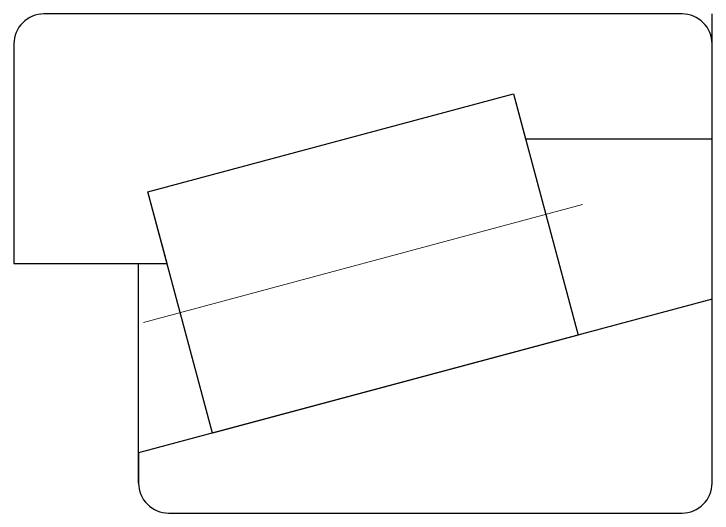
# Model space of a CAD drawing. Header units: millimetres. Extents: x -1060 to 1239, y -708 to 891.
# Drawn here: x 0 to 14, y -27.5 to -17.5 of the extents above; entities that cross this region are included whole.
import ezdxf

# ---------------------------------------------------------------- set-up
doc = ezdxf.new("R2010")
doc.units = ezdxf.units.MM
doc.header["$LTSCALE"] = 5
doc.linetypes.add('CENTER', pattern=[50.8, 31.75, -6.35, 6.35, -6.35])
doc.layers.add('bear1', color=7, linetype='Continuous')
doc.layers.add('bear2', color=7, linetype='CENTER')

msp = doc.modelspace()

# ---------------------------------------------------------------- linework, layer by layer
at = {"layer": 'bear1', "lineweight": 30}
for points in [[(0, -22.5), (3.071, -22.5), (2.687, -21.067), (10.019, -19.103), (10.259, -20), (14, -20), (14, -18.1, 0.414214), (13.4, -17.5), (0.6, -17.5, 0.414214), (0, -18.1)], [(14, -23.213), (2.5, -26.294), (2.5, -26.9, 0.414214), (3.1, -27.5), (13.4, -27.5, 0.414214), (14, -26.9)]]:
    msp.add_lwpolyline(points, format="xyb", close=True, dxfattribs=at)
for points in [[(14, -26.9), (14, -17.5)], [(2.5, -26.9), (2.5, -22.5)]]:
    msp.add_lwpolyline(points, dxfattribs=at)
msp.add_lwpolyline([(2.687, -21.067), (10.019, -19.103), (11.313, -23.933), (3.981, -25.897)], close=True, dxfattribs=at)
at = {"layer": 'bear2', "lineweight": 0}
msp.add_line((2.601, -23.679), (11.399, -21.321), dxfattribs=at)

doc.saveas('drawing.dxf')
